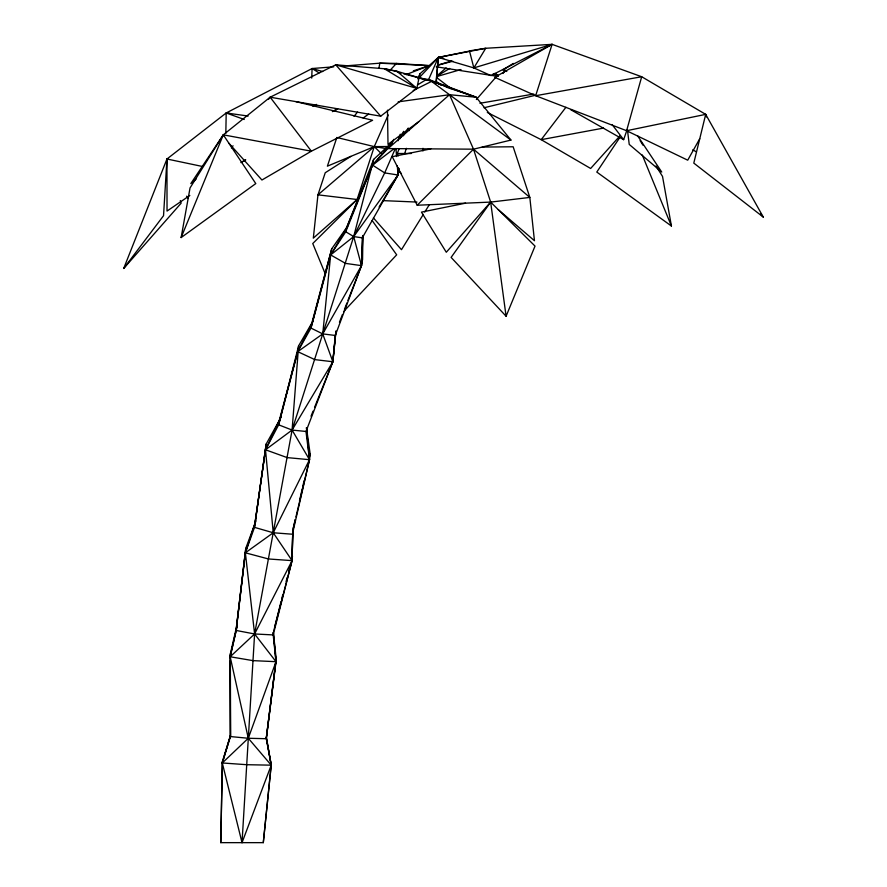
<?xml version="1.0" encoding="UTF-8"?>
<svg xmlns="http://www.w3.org/2000/svg" width="887" height="887" viewBox="0 0 887 887"><rect width="100%" height="100%" fill="white"/><g stroke="black" fill="none" stroke-linecap="round" stroke-linejoin="round"><path stroke-width="1.33" d="M273.695 631.012L292.067 560.628L292.799 530.26L292.067 560.628L273.196 634.915L276.001 661.68L266.277 738.716L271.234 765.171L263.295 842.65L220.763 842.65L222.371 761.689L230.509 735.323L230.343 660.826M362.916 235.665L362.572 259.459L361.486 265.645L335.264 335.463L332.847 361.752L305.982 431.459L309.496 459.688L292.4 534.218L273.24 532.765L254.502 527.366L266.167 444.054L280.991 417.345M225.83 133.305L226.196 112.971L312.102 68.532L333.767 66.813M220.763 842.65L222.371 761.689M292.799 530.26L292.067 560.628L254.602 633.972L230.165 656.768L230.443 736.565L222.293 762.964L242.029 842.65L271.234 765.171L266.344 737.474L276.167 658.841L273.351 632.342L273.196 634.915L254.602 633.972L236.164 630.457L245.788 548.288L256.01 520.88M311.714 78.123L312.102 68.532L322.691 71.525M362.872 235.698L361.486 265.645L347.959 300.349M202.136 166.412L166.956 159.006L163.541 215.696L123.714 268.439L166.956 159.006L226.196 112.971L228.946 112.993M245.788 548.288L236.319 627.874L230.332 653.93L230.443 736.565L248.293 738.261L266.277 738.716L276.167 658.841M242.029 842.65L254.602 633.972L292.089 430.062L298.609 345.83L312.856 321.349M699.743 138.738L687.724 160.181L626.61 130.722L641.7 76.737L535.648 95.718L552.102 44.35L494.791 77.324L535.648 95.718L626.61 130.722L705.697 114.368L693.8 163.108L763.286 217.093L705.697 114.368L641.7 76.737L552.102 44.35L485.743 48.275L438.333 57.433L436.216 82.912M435.894 83.578L438.333 57.433L469.057 51.169M398.684 168.275L398.03 175.005L362.284 237.86L361.486 265.645L322.735 333.9L292.089 430.062L265.501 449.776L254.902 523.408L245.366 552.801L236.164 630.457L230.165 656.768L248.293 738.261L271.234 765.171L246.73 764.705L222.293 762.964L230.509 735.323M263.295 842.65L271.311 763.895M398.718 168.408L398.03 175.005L379.082 207.048M266.167 444.054L254.502 527.366L245.366 552.801L254.602 633.972L276.001 661.68L248.293 738.261L222.293 762.964M347.815 225.908L331.749 248.759L311.636 323.81L297.733 351.651L279.117 420.992L265.501 449.776L273.24 532.765L292.067 560.628L268.506 558.976L245.366 552.801L273.24 532.765L309.496 459.688L306.447 427.634L310.162 453.967L309.496 459.688L295.948 516.944M356.386 204.941L357.117 199.508L374.27 146.61L388.229 114.933M196.071 179.119L190.827 183.587L223.302 134.835L255.789 183.587L181.136 237.561L190.04 187.933L223.302 134.835L270.147 97.204L335.741 64.818L384.315 68.742L397.132 71.359L431.725 81.327L476.097 97.215L510.945 140.068L473.514 149.182L388.074 148.584L449.509 94.709L476.097 97.215L429.197 79.642L419.019 77.901L403.618 73.776M378.893 68.366L379.824 63.177L396.456 63.409L429.12 65.627L406.202 74.575M362.716 235.51L362.284 237.86L353.691 236.574L345.742 231.762L346.396 228.247L373.649 159.394L392.032 142.408L391.61 144.492L372.518 165.115L346.396 228.247L330.663 254.935L310.96 328.079L297.733 351.651L278.651 424.829L265.501 449.776L287.166 457.603L309.496 459.688L292.089 430.062L278.651 424.829L298.609 345.83M373.649 159.394L353.691 236.574L322.735 333.9L297.733 351.651L314.841 359.612L332.847 361.752L335.94 331.195L332.847 361.752L314.575 407.355M399.161 169.284L398.03 175.005L353.691 236.574L330.663 254.935L322.735 333.9L332.847 361.752L292.089 430.062L305.982 431.459M268.506 99.366L270.147 97.204L380.711 116.186L416.801 88.378L419.906 73.821L438.333 57.433L443.722 58.387M295.238 519.549L293.109 528.918L295.327 519.605M299.507 500.811L302.245 488.77M302.855 486.087L304.075 480.743M309.253 457.98L310.162 453.967M274.693 626.987L281.068 601.586M281.744 598.902L282.753 594.889M286.113 581.517L287.122 577.504M288.796 570.818L289.805 566.804M291.49 560.118L292.499 556.116M331.749 248.759L310.96 328.079L322.735 333.9L335.264 335.463M404.76 153.506L406.29 148.306M398.052 140.767L400.237 134.214M570.651 109.666L623.65 139.669L626.932 130.101M339.444 322.203L342.449 314.486M344.455 309.352L346.961 302.922M311.015 416.225L313.044 411.158M417.844 78.899L419.906 73.821M181.136 237.561L223.302 134.835L311.381 151.189L372.607 120.277L295.914 101.628M391.61 144.492L393.717 139.37M498.328 209.698L534.451 240.721L529.827 197.424L490.655 202.092L451.106 257.407L506.089 316.227L535.027 246.098L490.655 202.092L473.514 149.182L449.509 94.709L429.197 79.642L425.782 79.885L417.633 84.864M398.23 155.935L397.221 153.506L399.228 148.65M237.383 625.368L230.165 656.768L252.995 660.638L276.001 661.68L273.351 632.342M395.336 148.528L384.692 172.898L353.691 236.574L361.486 265.645L345.52 263.384L330.663 254.935L345.742 231.762L372.518 165.115L392.032 142.408M428.543 79.741L438.333 57.433L473.846 67.911L490.921 75.595L552.102 44.35L473.846 67.911L469.478 50.892L485.743 48.275L473.846 67.911M400.048 138.716L403.629 131.343M423.31 214.41L401.489 249.679L373.416 217.936M424.762 212.06L429.131 205.008M403.263 135.766L407.687 128.837M619.813 137.496L596.785 172.056L671.426 226.041L662.522 176.402L656.014 166.013M503.029 73.488L505.335 70.117M231.396 147.952L233.048 145.79M565.928 107.283L541.192 139.669L487.318 112.461M354.057 116.319L357.494 112.084M476.352 99.521L496.143 76.925M123.714 268.439L181.136 203.19L180.305 200.595M506.089 316.227L490.655 202.092L446.294 252.252L421.458 212.126L465.542 203.167M389.748 70.65L396.456 63.409M619.98 135.822L590.642 168.475L541.192 139.669L603.526 128.094M343.557 311.659L396.677 254.824L372.152 220.53M438.333 57.433L419.019 77.901L422.911 79.22M430.794 148.883L392.231 156.689L417.2 205.23L473.514 149.182L529.827 197.424L513.152 146.776L482.24 147.065M357.117 199.508L313.322 238.137L317.956 194.841L357.117 199.508L312.756 243.526L325.374 274.127M436.803 75.96L446.117 67.9M393.75 148.927L372.518 165.115L384.692 172.898L398.03 175.005L397.309 165.769M363.171 118.049L368.659 114.002M418.786 121.652L388.007 144.359L387.464 110.199M189.829 195.462L167.033 211.073L166.956 159.006M350.831 156.389L325.23 172.754L317.956 194.841L374.27 146.61L389.426 146.499M513.307 63.42L502.907 69.973L506.776 71.492M436.925 76.149L449.687 68.443M332.348 111.64L337.082 108.89M334.144 111.008L337.725 108.924M243.038 161.257L245.411 159.948M240.909 162.598L245.754 159.937M413.231 90.507L431.725 81.327M312.823 106.141L316.604 104.422M413.364 70.827L429.12 65.627L379.824 63.177L343.247 66.07M437.413 65.228L451.572 60.992M437.103 76.459L461.018 69.519M437.402 65.35L452.802 61.214M484.003 107.77L535.127 95.341M479.934 103.269L533.774 94.033M398.163 101.861L449.509 94.709L510.945 140.068M417.2 205.23L490.655 202.092M397.221 153.506L411.269 153.506M382.973 200.617L416.979 202.07M248.138 116.042L226.196 112.971L244.269 119.49M436.238 66.802L498.039 76.437M386.433 148.617L374.27 146.61L336.838 137.485L327.392 166.168L374.27 146.61L381.066 153.373M397.21 72.047L401.057 73.089M416.801 88.378L384.315 68.742L397.132 71.359L416.801 88.378L335.741 64.818L380.711 116.186M446.261 87.114L476.097 97.215M493.183 73.854L498.217 75.85M447.281 87.159L438.333 83.456L440.628 84.797M692.714 149.859L696.339 151.799M494.935 73.344L498.405 75.45M312.102 68.532L318.954 72.834M436.859 77.69L451.084 88.645M436.149 81.26L440.373 84.664M398.54 170.759L401.456 173.664M228.913 143.262L261.931 180.006L311.381 151.189L270.147 97.204M760.647 213.978L763.286 217.093M612.097 124.557L623.65 139.669M637.576 135.778L661.746 172.056L629.227 144.415L627.497 130.189M640.115 140.623L643.008 145.246M186.702 196.16L187.977 198.555M408.22 128.038L409.284 130.589M642.277 155.014L671.426 226.041M705.697 114.368L706.318 116.929M266.344 737.474L271.234 765.171M395.968 148.628L396.589 156.544M230.332 653.93L230.343 656.69M422.988 148.306L422.988 150.912"/></g></svg>
